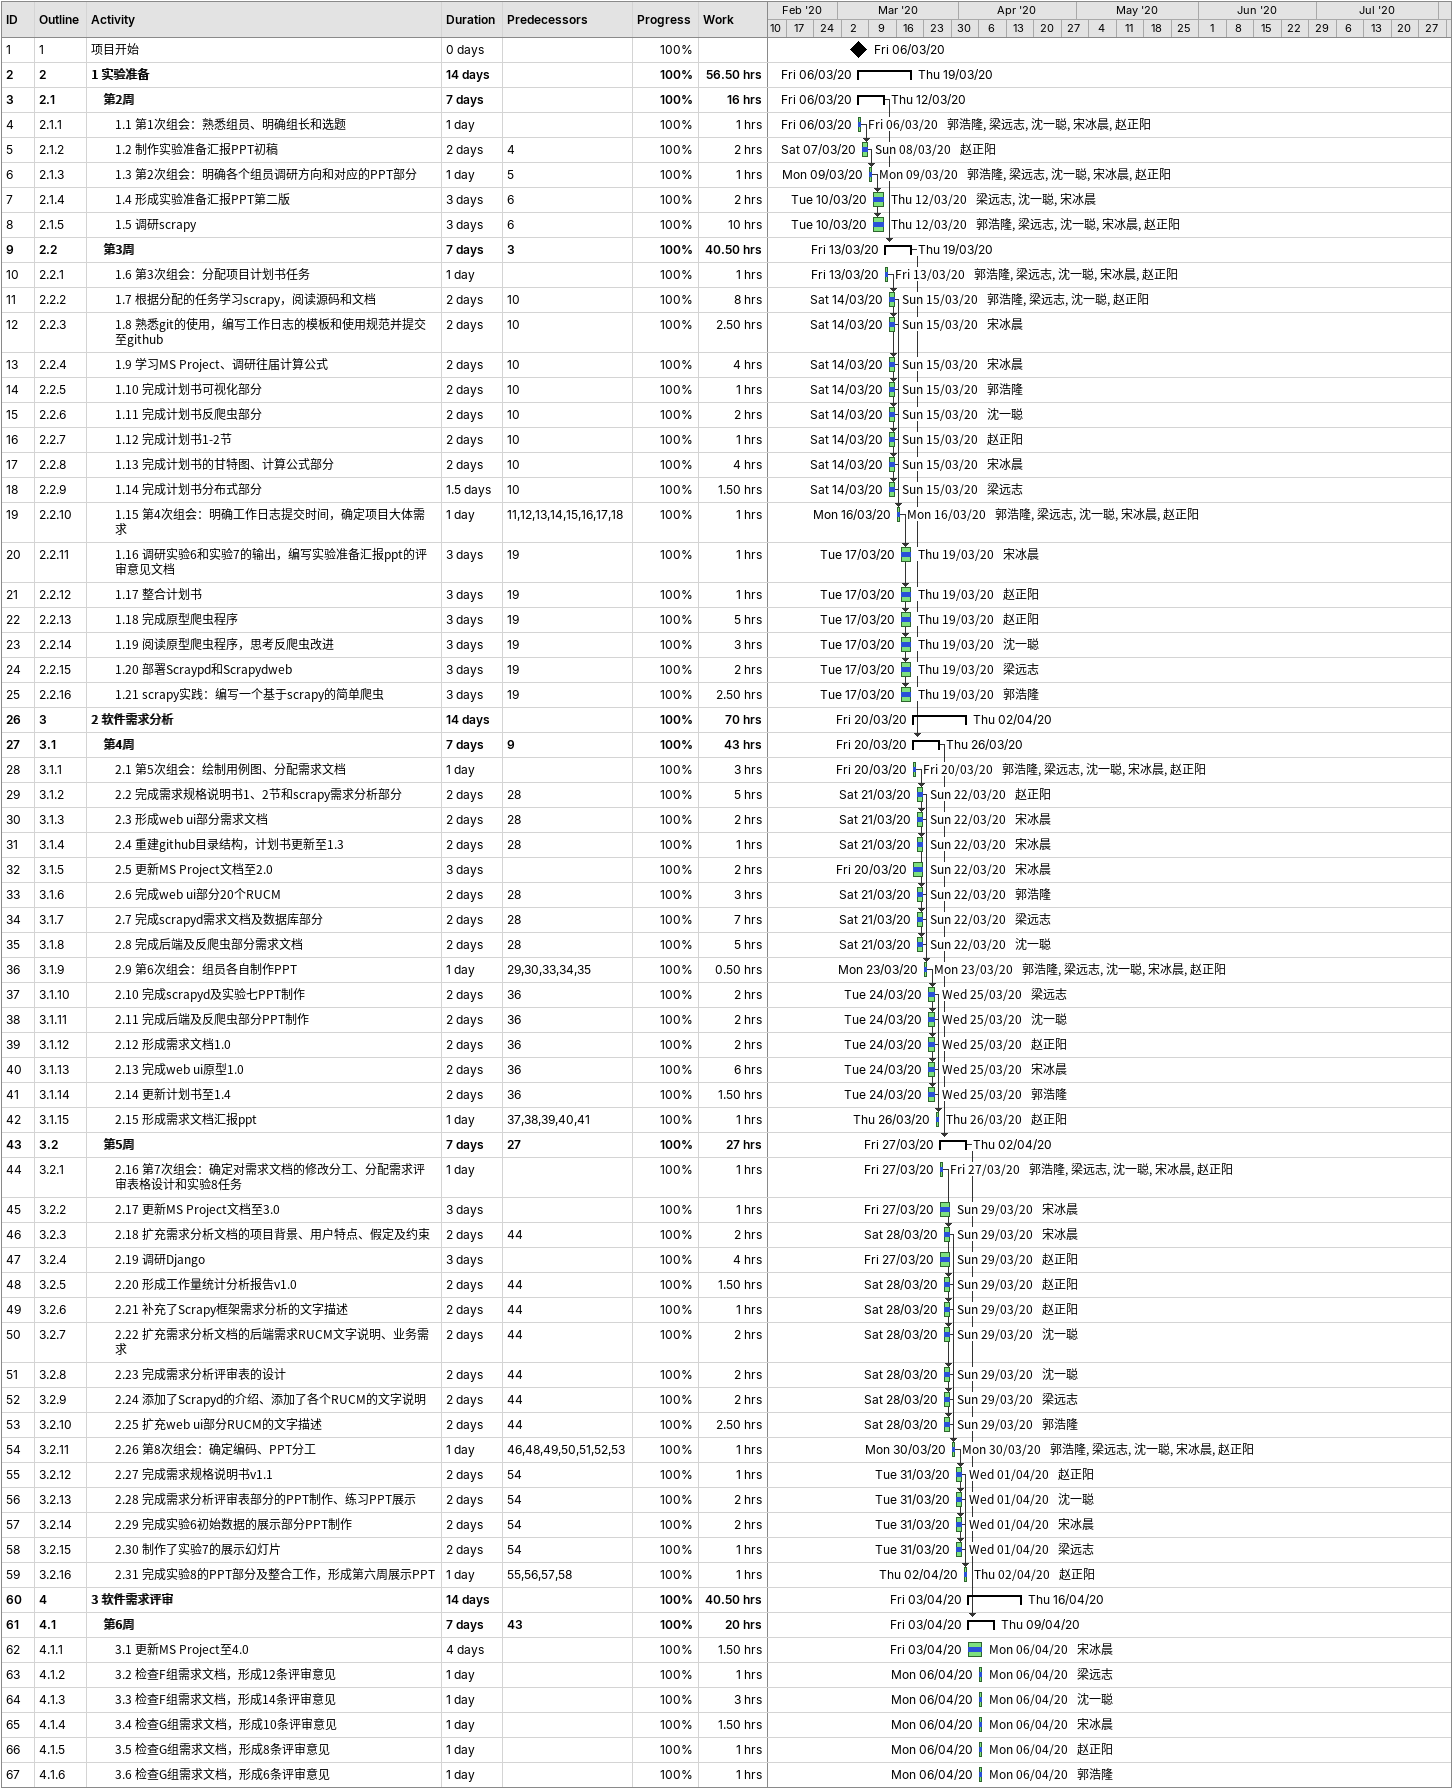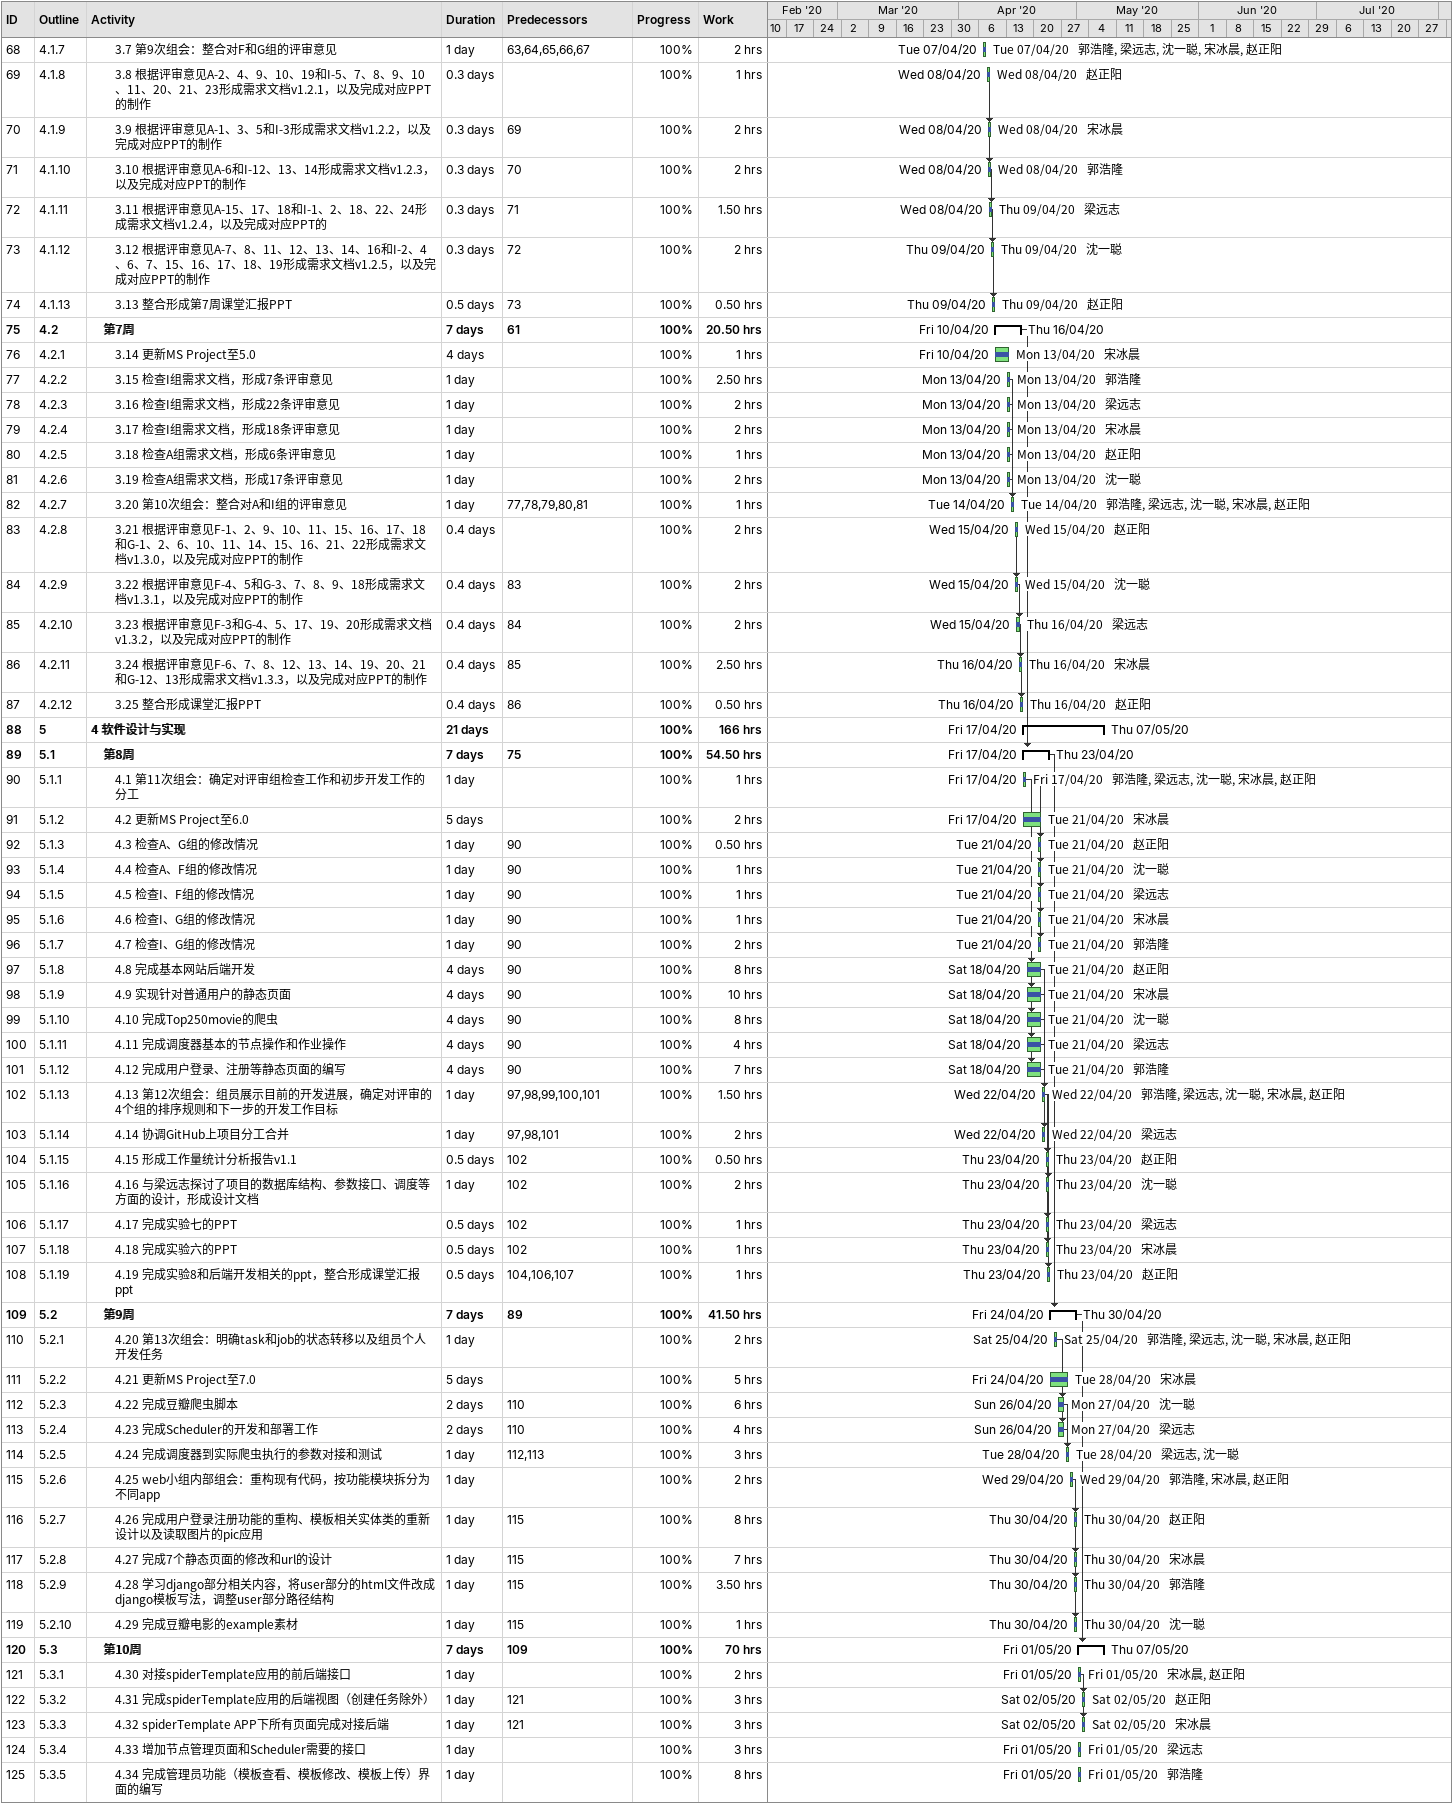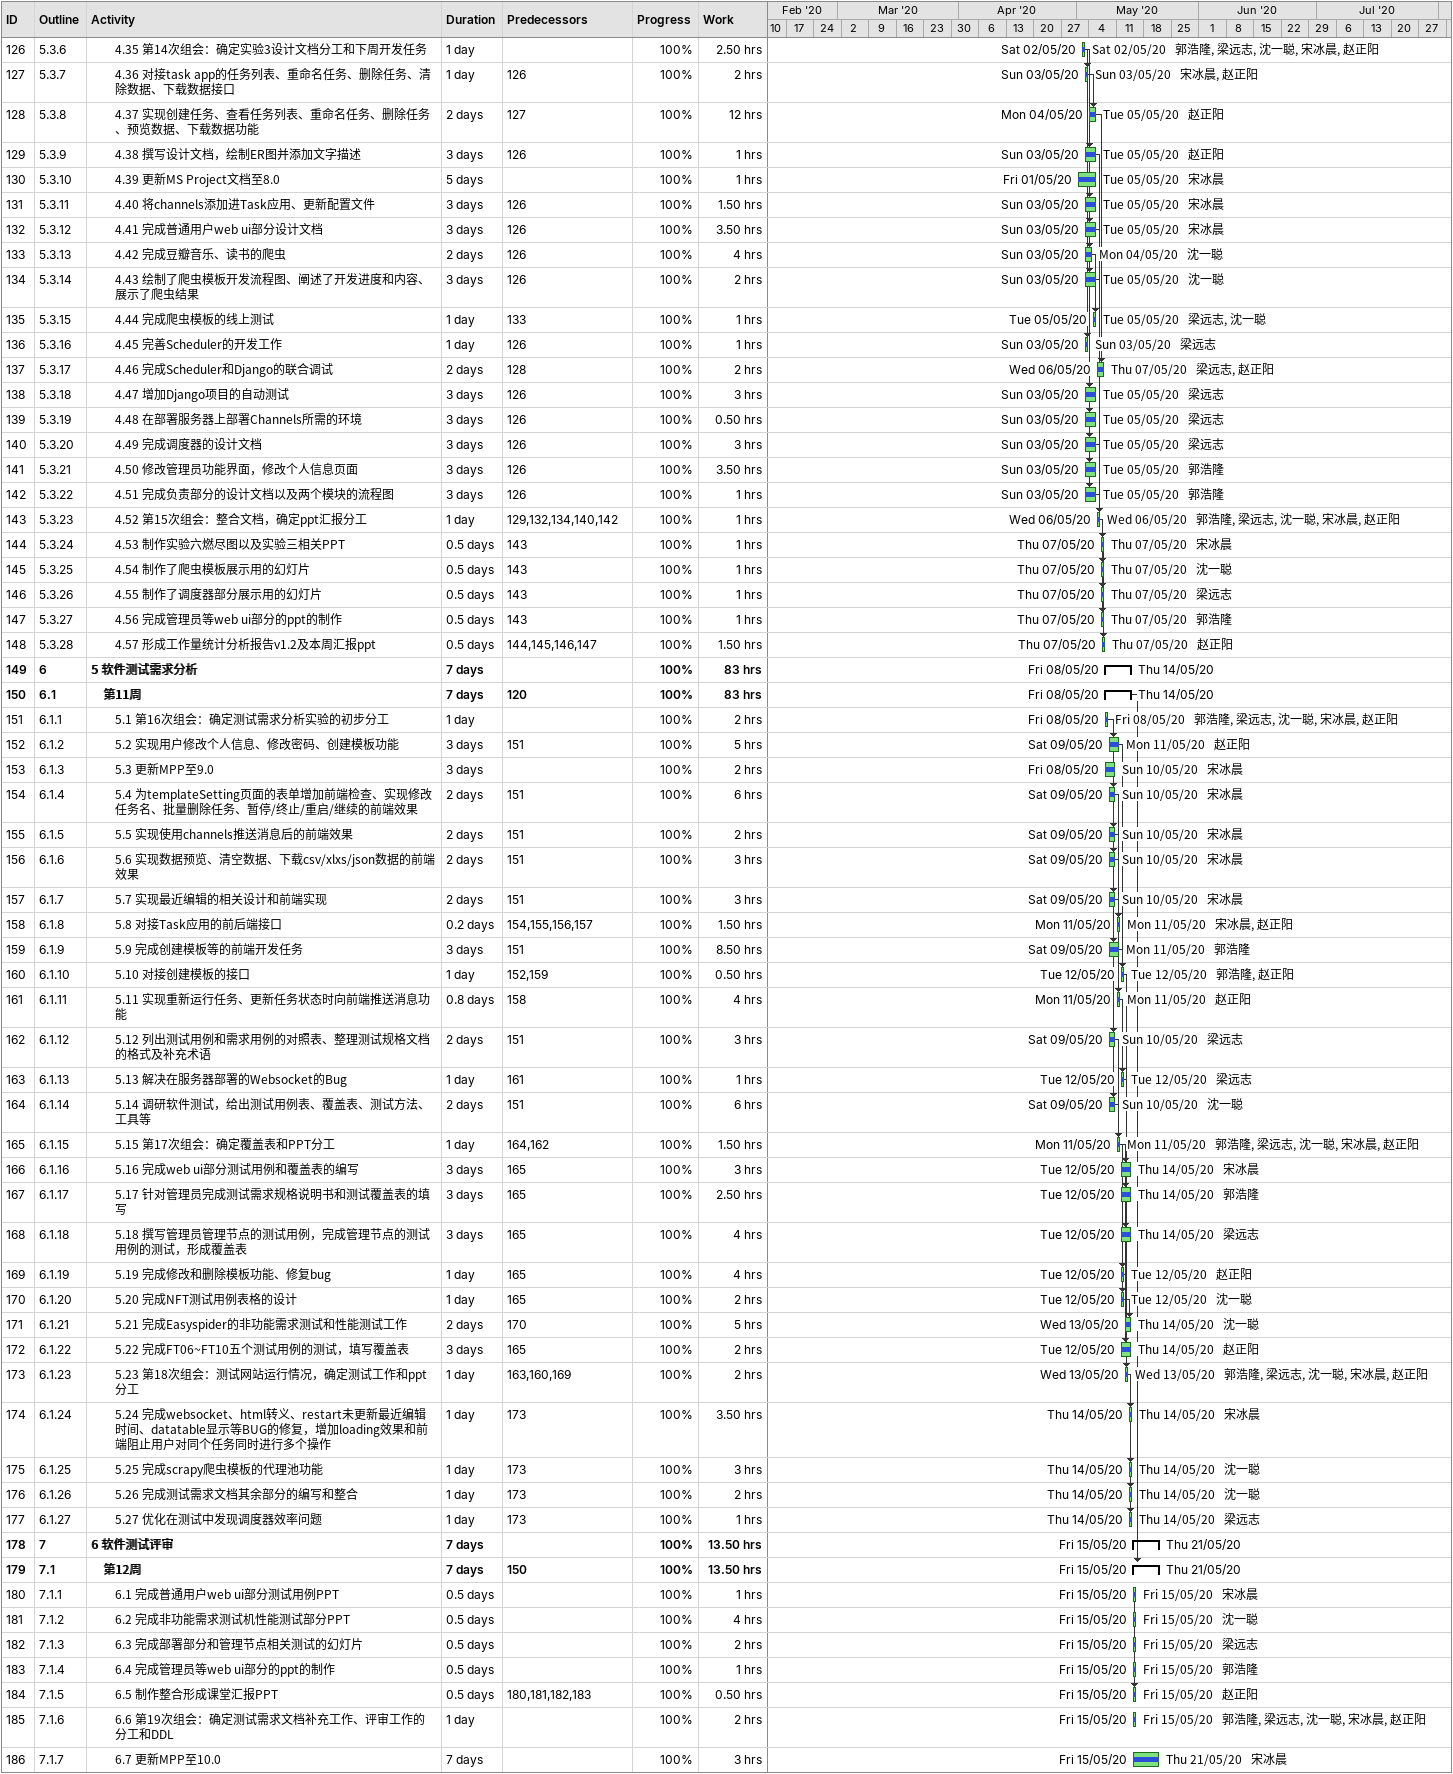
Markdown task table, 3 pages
| ID | WBS | Task | Duration | Start | Finish | Predecessors | Resources | % complete | Work (h) |
|---|---|---|---|---|---|---|---|---|---|
| 1 | 1 | 项目开始 | 0d | 2020-03-06 | 2020-03-06 |  |  | 100 |  |
| 2 | 2 | **1 实验准备** | 14d | 2020-03-06 | 2020-03-19 |  |  | 100 | 56.50 |
| 3 | 2.1 | **第2周** | 7d | 2020-03-06 | 2020-03-12 |  |  | 100 | 16 |
| 4 | 2.1.1 | 1.1 第1次组会：熟悉组员、明确组长和选题 | 1d | 2020-03-06 | 2020-03-06 |  | 郭浩隆, 梁远志, 沈一聪, 宋冰晨, 赵正阳 | 100 | 1 |
| 5 | 2.1.2 | 1.2 制作实验准备汇报PPT初稿 | 2d | 2020-03-07 | 2020-03-08 | 4 | 赵正阳 | 100 | 2 |
| 6 | 2.1.3 | 1.3 第2次组会：明确各个组员调研方向和对应的PPT部分 | 1d | 2020-03-09 | 2020-03-09 | 5 | 郭浩隆, 梁远志, 沈一聪, 宋冰晨, 赵正阳 | 100 | 1 |
| 7 | 2.1.4 | 1.4 形成实验准备汇报PPT第二版 | 3d | 2020-03-10 | 2020-03-12 | 6 | 梁远志, 沈一聪, 宋冰晨 | 100 | 2 |
| 8 | 2.1.5 | 1.5 调研scrapy | 3d | 2020-03-10 | 2020-03-12 | 6 | 郭浩隆, 梁远志, 沈一聪, 宋冰晨, 赵正阳 | 100 | 10 |
| 9 | 2.2 | **第3周** | 7d | 2020-03-13 | 2020-03-19 | 3 |  | 100 | 40.50 |
| 10 | 2.2.1 | 1.6 第3次组会：分配项目计划书任务 | 1d | 2020-03-13 | 2020-03-13 |  | 郭浩隆, 梁远志, 沈一聪, 宋冰晨, 赵正阳 | 100 | 1 |
| 11 | 2.2.2 | 1.7 根据分配的任务学习scrapy，阅读源码和文档 | 2d | 2020-03-14 | 2020-03-15 | 10 | 郭浩隆, 梁远志, 沈一聪, 赵正阳 | 100 | 8 |
| 12 | 2.2.3 | 1.8 熟悉git的使用，编写工作日志的模板和使用规范并提交至github | 2d | 2020-03-14 | 2020-03-15 | 10 | 宋冰晨 | 100 | 2.50 |
| 13 | 2.2.4 | 1.9 学习MS Project、调研往届计算公式 | 2d | 2020-03-14 | 2020-03-15 | 10 | 宋冰晨 | 100 | 4 |
| 14 | 2.2.5 | 1.10 完成计划书可视化部分 | 2d | 2020-03-14 | 2020-03-15 | 10 | 郭浩隆 | 100 | 1 |
| 15 | 2.2.6 | 1.11 完成计划书反爬虫部分 | 2d | 2020-03-14 | 2020-03-15 | 10 | 沈一聪 | 100 | 2 |
| 16 | 2.2.7 | 1.12 完成计划书1-2节 | 2d | 2020-03-14 | 2020-03-15 | 10 | 赵正阳 | 100 | 1 |
| 17 | 2.2.8 | 1.13 完成计划书的甘特图、计算公式部分 | 2d | 2020-03-14 | 2020-03-15 | 10 | 宋冰晨 | 100 | 4 |
| 18 | 2.2.9 | 1.14 完成计划书分布式部分 | 1.5d | 2020-03-14 | 2020-03-15 | 10 | 梁远志 | 100 | 1.50 |
| 19 | 2.2.10 | 1.15 第4次组会：明确工作日志提交时间，确定项目大体需求 | 1d | 2020-03-16 | 2020-03-16 | 11, 12, 13, 14, 15, 16, 17, 18 | 郭浩隆, 梁远志, 沈一聪, 宋冰晨, 赵正阳 | 100 | 1 |
| 20 | 2.2.11 | 1.16 调研实验6和实验7的输出，编写实验准备汇报ppt的评审意见文档 | 3d | 2020-03-17 | 2020-03-19 | 19 | 宋冰晨 | 100 | 1 |
| 21 | 2.2.12 | 1.17 整合计划书 | 3d | 2020-03-17 | 2020-03-19 | 19 | 赵正阳 | 100 | 1 |
| 22 | 2.2.13 | 1.18 完成原型爬虫程序 | 3d | 2020-03-17 | 2020-03-19 | 19 | 赵正阳 | 100 | 5 |
| 23 | 2.2.14 | 1.19 阅读原型爬虫程序，思考反爬虫改进 | 3d | 2020-03-17 | 2020-03-19 | 19 | 沈一聪 | 100 | 3 |
| 24 | 2.2.15 | 1.20 部署Scraypd和Scrapydweb | 3d | 2020-03-17 | 2020-03-19 | 19 | 梁远志 | 100 | 2 |
| 25 | 2.2.16 | 1.21 scrapy实践：编写一个基于scrapy的简单爬虫 | 3d | 2020-03-17 | 2020-03-19 | 19 | 郭浩隆 | 100 | 2.50 |
| 26 | 3 | **2 软件需求分析** | 14d | 2020-03-20 | 2020-04-02 |  |  | 100 | 70 |
| 27 | 3.1 | **第4周** | 7d | 2020-03-20 | 2020-03-26 | 9 |  | 100 | 43 |
| 28 | 3.1.1 | 2.1 第5次组会：绘制用例图、分配需求文档 | 1d | 2020-03-20 | 2020-03-20 |  | 郭浩隆, 梁远志, 沈一聪, 宋冰晨, 赵正阳 | 100 | 3 |
| 29 | 3.1.2 | 2.2 完成需求规格说明书1、2节和scrapy需求分析部分 | 2d | 2020-03-21 | 2020-03-22 | 28 | 赵正阳 | 100 | 5 |
| 30 | 3.1.3 | 2.3 形成web ui部分需求文档 | 2d | 2020-03-21 | 2020-03-22 | 28 | 宋冰晨 | 100 | 2 |
| 31 | 3.1.4 | 2.4 重建github目录结构，计划书更新至1.3 | 2d | 2020-03-21 | 2020-03-22 | 28 | 宋冰晨 | 100 | 1 |
| 32 | 3.1.5 | 2.5 更新MS Project文档至2.0 | 3d | 2020-03-20 | 2020-03-22 |  | 宋冰晨 | 100 | 2 |
| 33 | 3.1.6 | 2.6 完成web ui部分20个RUCM | 2d | 2020-03-21 | 2020-03-22 | 28 | 郭浩隆 | 100 | 3 |
| 34 | 3.1.7 | 2.7 完成scrapyd需求文档及数据库部分 | 2d | 2020-03-21 | 2020-03-22 | 28 | 梁远志 | 100 | 7 |
| 35 | 3.1.8 | 2.8 完成后端及反爬虫部分需求文档 | 2d | 2020-03-21 | 2020-03-22 | 28 | 沈一聪 | 100 | 5 |
| 36 | 3.1.9 | 2.9 第6次组会：组员各自制作PPT | 1d | 2020-03-23 | 2020-03-23 | 29, 30, 33, 34, 35 | 郭浩隆, 梁远志, 沈一聪, 宋冰晨, 赵正阳 | 100 | 0.50 |
| 37 | 3.1.10 | 2.10 完成scrapyd及实验七PPT制作 | 2d | 2020-03-24 | 2020-03-25 | 36 | 梁远志 | 100 | 2 |
| 38 | 3.1.11 | 2.11 完成后端及反爬虫部分PPT制作 | 2d | 2020-03-24 | 2020-03-25 | 36 | 沈一聪 | 100 | 2 |
| 39 | 3.1.12 | 2.12 形成需求文档1.0 | 2d | 2020-03-24 | 2020-03-25 | 36 | 赵正阳 | 100 | 2 |
| 40 | 3.1.13 | 2.13 完成web ui原型1.0 | 2d | 2020-03-24 | 2020-03-25 | 36 | 宋冰晨 | 100 | 6 |
| 41 | 3.1.14 | 2.14 更新计划书至1.4 | 2d | 2020-03-24 | 2020-03-25 | 36 | 郭浩隆 | 100 | 1.50 |
| 42 | 3.1.15 | 2.15 形成需求文档汇报ppt | 1d | 2020-03-26 | 2020-03-26 | 37, 38, 39, 40, 41 | 赵正阳 | 100 | 1 |
| 43 | 3.2 | **第5周** | 7d | 2020-03-27 | 2020-04-02 | 27 |  | 100 | 27 |
| 44 | 3.2.1 | 2.16 第7次组会：确定对需求文档的修改分工、分配需求评审表格设计和实验8任务 | 1d | 2020-03-27 | 2020-03-27 |  | 郭浩隆, 梁远志, 沈一聪, 宋冰晨, 赵正阳 | 100 | 1 |
| 45 | 3.2.2 | 2.17 更新MS Project文档至3.0 | 3d | 2020-03-27 | 2020-03-29 |  | 宋冰晨 | 100 | 1 |
| 46 | 3.2.3 | 2.18 扩充需求分析文档的项目背景、用户特点、假定及约束 | 2d | 2020-03-28 | 2020-03-29 | 44 | 宋冰晨 | 100 | 2 |
| 47 | 3.2.4 | 2.19 调研Django | 3d | 2020-03-27 | 2020-03-29 |  | 赵正阳 | 100 | 4 |
| 48 | 3.2.5 | 2.20 形成工作量统计分析报告v1.0 | 2d | 2020-03-28 | 2020-03-29 | 44 | 赵正阳 | 100 | 1.50 |
| 49 | 3.2.6 | 2.21 补充了Scrapy框架需求分析的文字描述 | 2d | 2020-03-28 | 2020-03-29 | 44 | 赵正阳 | 100 | 1 |
| 50 | 3.2.7 | 2.22 扩充需求分析文档的后端需求RUCM文字说明、业务需求 | 2d | 2020-03-28 | 2020-03-29 | 44 | 沈一聪 | 100 | 2 |
| 51 | 3.2.8 | 2.23 完成需求分析评审表的设计 | 2d | 2020-03-28 | 2020-03-29 | 44 | 沈一聪 | 100 | 2 |
| 52 | 3.2.9 | 2.24 添加了Scrapyd的介绍、添加了各个RUCM的文字说明 | 2d | 2020-03-28 | 2020-03-29 | 44 | 梁远志 | 100 | 2 |
| 53 | 3.2.10 | 2.25 扩充web ui部分RUCM的文字描述 | 2d | 2020-03-28 | 2020-03-29 | 44 | 郭浩隆 | 100 | 2.50 |
| 54 | 3.2.11 | 2.26 第8次组会：确定编码、PPT分工 | 1d | 2020-03-30 | 2020-03-30 | 46, 48, 49, 50, 51, 52, 53 | 郭浩隆, 梁远志, 沈一聪, 宋冰晨, 赵正阳 | 100 | 1 |
| 55 | 3.2.12 | 2.27 完成需求规格说明书v1.1 | 2d | 2020-03-31 | 2020-04-01 | 54 | 赵正阳 | 100 | 1 |
| 56 | 3.2.13 | 2.28 完成需求分析评审表部分的PPT制作、练习PPT展示 | 2d | 2020-03-31 | 2020-04-01 | 54 | 沈一聪 | 100 | 2 |
| 57 | 3.2.14 | 2.29 完成实验6初始数据的展示部分PPT制作 | 2d | 2020-03-31 | 2020-04-01 | 54 | 宋冰晨 | 100 | 2 |
| 58 | 3.2.15 | 2.30 制作了实验7的展示幻灯片 | 2d | 2020-03-31 | 2020-04-01 | 54 | 梁远志 | 100 | 1 |
| 59 | 3.2.16 | 2.31 完成实验8的PPT部分及整合工作，形成第六周展示PPT | 1d | 2020-04-02 | 2020-04-02 | 55, 56, 57, 58 | 赵正阳 | 100 | 1 |
| 60 | 4 | **3 软件需求评审** | 14d | 2020-04-03 | 2020-04-16 |  |  | 100 | 40.50 |
| 61 | 4.1 | **第6周** | 7d | 2020-04-03 | 2020-04-09 | 43 |  | 100 | 20 |
| 62 | 4.1.1 | 3.1 更新MS Project至4.0 | 4d | 2020-04-03 | 2020-04-06 |  | 宋冰晨 | 100 | 1.50 |
| 63 | 4.1.2 | 3.2 检查F组需求文档，形成12条评审意见 | 1d | 2020-04-06 | 2020-04-06 |  | 梁远志 | 100 | 1 |
| 64 | 4.1.3 | 3.3 检查F组需求文档，形成14条评审意见 | 1d | 2020-04-06 | 2020-04-06 |  | 沈一聪 | 100 | 3 |
| 65 | 4.1.4 | 3.4 检查G组需求文档，形成10条评审意见 | 1d | 2020-04-06 | 2020-04-06 |  | 宋冰晨 | 100 | 1.50 |
| 66 | 4.1.5 | 3.5 检查G组需求文档，形成8条评审意见 | 1d | 2020-04-06 | 2020-04-06 |  | 赵正阳 | 100 | 1 |
| 67 | 4.1.6 | 3.6 检查G组需求文档，形成6条评审意见 | 1d | 2020-04-06 | 2020-04-06 |  | 郭浩隆 | 100 | 1 |
| 68 | 4.1.7 | 3.7 第9次组会：整合对F和G组的评审意见 | 1d | 2020-04-07 | 2020-04-07 | 63, 64, 65, 66, 67 | 郭浩隆, 梁远志, 沈一聪, 宋冰晨, 赵正阳 | 100 | 2 |
| 69 | 4.1.8 | 3.8 根据评审意见A-2、4、9、10、19和I-5、7、8、9、10、11、20、21、23形成需求文档v1.2.1，以及完成对应PPT的制作 | 0.3d | 2020-04-08 | 2020-04-08 |  | 赵正阳 | 100 | 1 |
| 70 | 4.1.9 | 3.9 根据评审意见A-1、3、5和I-3形成需求文档v1.2.2，以及完成对应PPT的制作 | 0.3d | 2020-04-08 | 2020-04-08 | 69 | 宋冰晨 | 100 | 2 |
| 71 | 4.1.10 | 3.10 根据评审意见A-6和I-12、13、14形成需求文档v1.2.3，以及完成对应PPT的制作 | 0.3d | 2020-04-08 | 2020-04-08 | 70 | 郭浩隆 | 100 | 2 |
| 72 | 4.1.11 | 3.11 根据评审意见A-15、17、18和I-1、2、18、22、24形成需求文档v1.2.4，以及完成对应PPT的 | 0.3d | 2020-04-08 | 2020-04-09 | 71 | 梁远志 | 100 | 1.50 |
| 73 | 4.1.12 | 3.12 根据评审意见A-7、8、11、12、13、14、16和I-2、4、6、7、15、16、17、18、19形成需求文档v1.2.5，以及完成对应PPT的制作 | 0.3d | 2020-04-09 | 2020-04-09 | 72 | 沈一聪 | 100 | 2 |
| 74 | 4.1.13 | 3.13 整合形成第7周课堂汇报PPT | 0.5d | 2020-04-09 | 2020-04-09 | 73 | 赵正阳 | 100 | 0.50 |
| 75 | 4.2 | **第7周** | 7d | 2020-04-10 | 2020-04-16 | 61 |  | 100 | 20.50 |
| 76 | 4.2.1 | 3.14 更新MS Project至5.0 | 4d | 2020-04-10 | 2020-04-13 |  | 宋冰晨 | 100 | 1 |
| 77 | 4.2.2 | 3.15 检查I组需求文档，形成7条评审意见 | 1d | 2020-04-13 | 2020-04-13 |  | 郭浩隆 | 100 | 2.50 |
| 78 | 4.2.3 | 3.16 检查I组需求文档，形成22条评审意见 | 1d | 2020-04-13 | 2020-04-13 |  | 梁远志 | 100 | 2 |
| 79 | 4.2.4 | 3.17 检查I组需求文档，形成18条评审意见 | 1d | 2020-04-13 | 2020-04-13 |  | 宋冰晨 | 100 | 2 |
| 80 | 4.2.5 | 3.18 检查A组需求文档，形成6条评审意见 | 1d | 2020-04-13 | 2020-04-13 |  | 赵正阳 | 100 | 1 |
| 81 | 4.2.6 | 3.19 检查A组需求文档，形成17条评审意见 | 1d | 2020-04-13 | 2020-04-13 |  | 沈一聪 | 100 | 2 |
| 82 | 4.2.7 | 3.20 第10次组会：整合对A和I组的评审意见 | 1d | 2020-04-14 | 2020-04-14 | 77, 78, 79, 80, 81 | 郭浩隆, 梁远志, 沈一聪, 宋冰晨, 赵正阳 | 100 | 1 |
| 83 | 4.2.8 | 3.21 根据评审意见F-1、2、9、10、11、15、16、17、18和G-1、2、6、10、11、14、15、16、21、22形成需求文档v1.3.0，以及完成对应PPT的制作 | 0.4d | 2020-04-15 | 2020-04-15 |  | 赵正阳 | 100 | 2 |
| 84 | 4.2.9 | 3.22 根据评审意见F-4、5和G-3、7、8、9、18形成需求文档v1.3.1，以及完成对应PPT的制作 | 0.4d | 2020-04-15 | 2020-04-15 | 83 | 沈一聪 | 100 | 2 |
| 85 | 4.2.10 | 3.23 根据评审意见F-3和G-4、5、17、19、20形成需求文档v1.3.2，以及完成对应PPT的制作 | 0.4d | 2020-04-15 | 2020-04-16 | 84 | 梁远志 | 100 | 2 |
| 86 | 4.2.11 | 3.24 根据评审意见F-6、7、8、12、13、14、19、20、21和G-12、13形成需求文档v1.3.3，以及完成对应PPT的制作 | 0.4d | 2020-04-16 | 2020-04-16 | 85 | 宋冰晨 | 100 | 2.50 |
| 87 | 4.2.12 | 3.25 整合形成课堂汇报PPT | 0.4d | 2020-04-16 | 2020-04-16 | 86 | 赵正阳 | 100 | 0.50 |
| 88 | 5 | **4 软件设计与实现** | 21d | 2020-04-17 | 2020-05-07 |  |  | 100 | 166 |
| 89 | 5.1 | **第8周** | 7d | 2020-04-17 | 2020-04-23 | 75 |  | 100 | 54.50 |
| 90 | 5.1.1 | 4.1 第11次组会：确定对评审组检查工作和初步开发工作的分工 | 1d | 2020-04-17 | 2020-04-17 |  | 郭浩隆, 梁远志, 沈一聪, 宋冰晨, 赵正阳 | 100 | 1 |
| 91 | 5.1.2 | 4.2 更新MS Project至6.0 | 5d | 2020-04-17 | 2020-04-21 |  | 宋冰晨 | 100 | 2 |
| 92 | 5.1.3 | 4.3 检查A、G组的修改情况 | 1d | 2020-04-21 | 2020-04-21 | 90 | 赵正阳 | 100 | 0.50 |
| 93 | 5.1.4 | 4.4 检查A、F组的修改情况 | 1d | 2020-04-21 | 2020-04-21 | 90 | 沈一聪 | 100 | 1 |
| 94 | 5.1.5 | 4.5 检查I、F组的修改情况 | 1d | 2020-04-21 | 2020-04-21 | 90 | 梁远志 | 100 | 1 |
| 95 | 5.1.6 | 4.6 检查I、G组的修改情况 | 1d | 2020-04-21 | 2020-04-21 | 90 | 宋冰晨 | 100 | 1 |
| 96 | 5.1.7 | 4.7 检查I、G组的修改情况 | 1d | 2020-04-21 | 2020-04-21 | 90 | 郭浩隆 | 100 | 2 |
| 97 | 5.1.8 | 4.8 完成基本网站后端开发 | 4d | 2020-04-18 | 2020-04-21 | 90 | 赵正阳 | 100 | 8 |
| 98 | 5.1.9 | 4.9 实现针对普通用户的静态页面 | 4d | 2020-04-18 | 2020-04-21 | 90 | 宋冰晨 | 100 | 10 |
| 99 | 5.1.10 | 4.10 完成Top250movie的爬虫 | 4d | 2020-04-18 | 2020-04-21 | 90 | 沈一聪 | 100 | 8 |
| 100 | 5.1.11 | 4.11 完成调度器基本的节点操作和作业操作 | 4d | 2020-04-18 | 2020-04-21 | 90 | 梁远志 | 100 | 4 |
| 101 | 5.1.12 | 4.12 完成用户登录、注册等静态页面的编写 | 4d | 2020-04-18 | 2020-04-21 | 90 | 郭浩隆 | 100 | 7 |
| 102 | 5.1.13 | 4.13 第12次组会：组员展示目前的开发进展，确定对评审的4个组的排序规则和下一步的开发工作目标 | 1d | 2020-04-22 | 2020-04-22 | 97, 98, 99, 100, 101 | 郭浩隆, 梁远志, 沈一聪, 宋冰晨, 赵正阳 | 100 | 1.50 |
| 103 | 5.1.14 | 4.14 协调GitHub上项目分工合并 | 1d | 2020-04-22 | 2020-04-22 | 97, 98, 101 | 梁远志 | 100 | 2 |
| 104 | 5.1.15 | 4.15 形成工作量统计分析报告v1.1 | 0.5d | 2020-04-23 | 2020-04-23 | 102 | 赵正阳 | 100 | 0.50 |
| 105 | 5.1.16 | 4.16 与梁远志探讨了项目的数据库结构、参数接口、调度等方面的设计，形成设计文档 | 1d | 2020-04-23 | 2020-04-23 | 102 | 沈一聪 | 100 | 2 |
| 106 | 5.1.17 | 4.17 完成实验七的PPT | 0.5d | 2020-04-23 | 2020-04-23 | 102 | 梁远志 | 100 | 1 |
| 107 | 5.1.18 | 4.18 完成实验六的PPT | 0.5d | 2020-04-23 | 2020-04-23 | 102 | 宋冰晨 | 100 | 1 |
| 108 | 5.1.19 | 4.19 完成实验8和后端开发相关的ppt，整合形成课堂汇报ppt | 0.5d | 2020-04-23 | 2020-04-23 | 104, 106, 107 | 赵正阳 | 100 | 1 |
| 109 | 5.2 | **第9周** | 7d | 2020-04-24 | 2020-04-30 | 89 |  | 100 | 41.50 |
| 110 | 5.2.1 | 4.20 第13次组会：明确task和job的状态转移以及组员个人开发任务 | 1d | 2020-04-25 | 2020-04-25 |  | 郭浩隆, 梁远志, 沈一聪, 宋冰晨, 赵正阳 | 100 | 2 |
| 111 | 5.2.2 | 4.21 更新MS Project至7.0 | 5d | 2020-04-24 | 2020-04-28 |  | 宋冰晨 | 100 | 5 |
| 112 | 5.2.3 | 4.22 完成豆瓣爬虫脚本 | 2d | 2020-04-26 | 2020-04-27 | 110 | 沈一聪 | 100 | 6 |
| 113 | 5.2.4 | 4.23 完成Scheduler的开发和部署工作 | 2d | 2020-04-26 | 2020-04-27 | 110 | 梁远志 | 100 | 4 |
| 114 | 5.2.5 | 4.24 完成调度器到实际爬虫执行的参数对接和测试 | 1d | 2020-04-28 | 2020-04-28 | 112, 113 | 梁远志, 沈一聪 | 100 | 3 |
| 115 | 5.2.6 | 4.25 web小组内部组会：重构现有代码，按功能模块拆分为不同app | 1d | 2020-04-29 | 2020-04-29 |  | 郭浩隆, 宋冰晨, 赵正阳 | 100 | 2 |
| 116 | 5.2.7 | 4.26 完成用户登录注册功能的重构、模板相关实体类的重新设计以及读取图片的pic应用 | 1d | 2020-04-30 | 2020-04-30 | 115 | 赵正阳 | 100 | 8 |
| 117 | 5.2.8 | 4.27 完成7个静态页面的修改和url的设计 | 1d | 2020-04-30 | 2020-04-30 | 115 | 宋冰晨 | 100 | 7 |
| 118 | 5.2.9 | 4.28 学习django部分相关内容，将user部分的html文件改成django模板写法，调整user部分路径结构 | 1d | 2020-04-30 | 2020-04-30 | 115 | 郭浩隆 | 100 | 3.50 |
| 119 | 5.2.10 | 4.29 完成豆瓣电影的example素材 | 1d | 2020-04-30 | 2020-04-30 | 115 | 沈一聪 | 100 | 1 |
| 120 | 5.3 | **第10周** | 7d | 2020-05-01 | 2020-05-07 | 109 |  | 100 | 70 |
| 121 | 5.3.1 | 4.30 对接spiderTemplate应用的前后端接口 | 1d | 2020-05-01 | 2020-05-01 |  | 宋冰晨, 赵正阳 | 100 | 2 |
| 122 | 5.3.2 | 4.31 完成spiderTemplate应用的后端视图（创建任务除外） | 1d | 2020-05-02 | 2020-05-02 | 121 | 赵正阳 | 100 | 3 |
| 123 | 5.3.3 | 4.32 spiderTemplate APP下所有页面完成对接后端 | 1d | 2020-05-02 | 2020-05-02 | 121 | 宋冰晨 | 100 | 3 |
| 124 | 5.3.4 | 4.33 增加节点管理页面和Scheduler需要的接口 | 1d | 2020-05-01 | 2020-05-01 |  | 梁远志 | 100 | 3 |
| 125 | 5.3.5 | 4.34 完成管理员功能（模板查看、模板修改、模板上传）界面的编写 | 1d | 2020-05-01 | 2020-05-01 |  | 郭浩隆 | 100 | 8 |
| 126 | 5.3.6 | 4.35 第14次组会：确定实验3设计文档分工和下周开发任务 | 1d | 2020-05-02 | 2020-05-02 |  | 郭浩隆, 梁远志, 沈一聪, 宋冰晨, 赵正阳 | 100 | 2.50 |
| 127 | 5.3.7 | 4.36 对接task app的任务列表、重命名任务、删除任务、清除数据、下载数据接口 | 1d | 2020-05-03 | 2020-05-03 | 126 | 宋冰晨, 赵正阳 | 100 | 2 |
| 128 | 5.3.8 | 4.37 实现创建任务、查看任务列表、重命名任务、删除任务、预览数据、下载数据功能 | 2d | 2020-05-04 | 2020-05-05 | 127 | 赵正阳 | 100 | 12 |
| 129 | 5.3.9 | 4.38 撰写设计文档，绘制ER图并添加文字描述 | 3d | 2020-05-03 | 2020-05-05 | 126 | 赵正阳 | 100 | 1 |
| 130 | 5.3.10 | 4.39 更新MS Project文档至8.0 | 5d | 2020-05-01 | 2020-05-05 |  | 宋冰晨 | 100 | 1 |
| 131 | 5.3.11 | 4.40 将channels添加进Task应用、更新配置文件 | 3d | 2020-05-03 | 2020-05-05 | 126 | 宋冰晨 | 100 | 1.50 |
| 132 | 5.3.12 | 4.41 完成普通用户web ui部分设计文档 | 3d | 2020-05-03 | 2020-05-05 | 126 | 宋冰晨 | 100 | 3.50 |
| 133 | 5.3.13 | 4.42 完成豆瓣音乐、读书的爬虫 | 2d | 2020-05-03 | 2020-05-04 | 126 | 沈一聪 | 100 | 4 |
| 134 | 5.3.14 | 4.43 绘制了爬虫模板开发流程图、阐述了开发进度和内容、展示了爬虫结果 | 3d | 2020-05-03 | 2020-05-05 | 126 | 沈一聪 | 100 | 2 |
| 135 | 5.3.15 | 4.44 完成爬虫模板的线上测试 | 1d | 2020-05-05 | 2020-05-05 | 133 | 梁远志, 沈一聪 | 100 | 1 |
| 136 | 5.3.16 | 4.45 完善Scheduler的开发工作 | 1d | 2020-05-03 | 2020-05-03 | 126 | 梁远志 | 100 | 1 |
| 137 | 5.3.17 | 4.46 完成Scheduler和Django的联合调试 | 2d | 2020-05-06 | 2020-05-07 | 128 | 梁远志, 赵正阳 | 100 | 2 |
| 138 | 5.3.18 | 4.47 增加Django项目的自动测试 | 3d | 2020-05-03 | 2020-05-05 | 126 | 梁远志 | 100 | 3 |
| 139 | 5.3.19 | 4.48 在部署服务器上部署Channels所需的环境 | 3d | 2020-05-03 | 2020-05-05 | 126 | 梁远志 | 100 | 0.50 |
| 140 | 5.3.20 | 4.49 完成调度器的设计文档 | 3d | 2020-05-03 | 2020-05-05 | 126 | 梁远志 | 100 | 3 |
| 141 | 5.3.21 | 4.50 修改管理员功能界面，修改个人信息页面 | 3d | 2020-05-03 | 2020-05-05 | 126 | 郭浩隆 | 100 | 3.50 |
| 142 | 5.3.22 | 4.51 完成负责部分的设计文档以及两个模块的流程图 | 3d | 2020-05-03 | 2020-05-05 | 126 | 郭浩隆 | 100 | 1 |
| 143 | 5.3.23 | 4.52 第15次组会：整合文档，确定ppt汇报分工 | 1d | 2020-05-06 | 2020-05-06 | 129, 132, 134, 140, 142 | 郭浩隆, 梁远志, 沈一聪, 宋冰晨, 赵正阳 | 100 | 1 |
| 144 | 5.3.24 | 4.53 制作实验六燃尽图以及实验三相关PPT | 0.5d | 2020-05-07 | 2020-05-07 | 143 | 宋冰晨 | 100 | 1 |
| 145 | 5.3.25 | 4.54 制作了爬虫模板展示用的幻灯片 | 0.5d | 2020-05-07 | 2020-05-07 | 143 | 沈一聪 | 100 | 1 |
| 146 | 5.3.26 | 4.55 制作了调度器部分展示用的幻灯片 | 0.5d | 2020-05-07 | 2020-05-07 | 143 | 梁远志 | 100 | 1 |
| 147 | 5.3.27 | 4.56 完成管理员等web ui部分的ppt的制作 | 0.5d | 2020-05-07 | 2020-05-07 | 143 | 郭浩隆 | 100 | 1 |
| 148 | 5.3.28 | 4.57 形成工作量统计分析报告v1.2及本周汇报ppt | 0.5d | 2020-05-07 | 2020-05-07 | 144, 145, 146, 147 | 赵正阳 | 100 | 1.50 |
| 149 | 6 | **5 软件测试需求分析** | 7d | 2020-05-08 | 2020-05-14 |  |  | 100 | 83 |
| 150 | 6.1 | **第11周** | 7d | 2020-05-08 | 2020-05-14 | 120 |  | 100 | 83 |
| 151 | 6.1.1 | 5.1 第16次组会：确定测试需求分析实验的初步分工 | 1d | 2020-05-08 | 2020-05-08 |  | 郭浩隆, 梁远志, 沈一聪, 宋冰晨, 赵正阳 | 100 | 2 |
| 152 | 6.1.2 | 5.2 实现用户修改个人信息、修改密码、创建模板功能 | 3d | 2020-05-09 | 2020-05-11 | 151 | 赵正阳 | 100 | 5 |
| 153 | 6.1.3 | 5.3 更新MPP至9.0 | 3d | 2020-05-08 | 2020-05-10 |  | 宋冰晨 | 100 | 2 |
| 154 | 6.1.4 | 5.4 为templateSetting页面的表单增加前端检查、实现修改任务名、批量删除任务、暂停/终止/重启/继续的前端效果 | 2d | 2020-05-09 | 2020-05-10 | 151 | 宋冰晨 | 100 | 6 |
| 155 | 6.1.5 | 5.5 实现使用channels推送消息后的前端效果 | 2d | 2020-05-09 | 2020-05-10 | 151 | 宋冰晨 | 100 | 2 |
| 156 | 6.1.6 | 5.6 实现数据预览、清空数据、下载csv/xlxs/json数据的前端效果 | 2d | 2020-05-09 | 2020-05-10 | 151 | 宋冰晨 | 100 | 3 |
| 157 | 6.1.7 | 5.7 实现最近编辑的相关设计和前端实现 | 2d | 2020-05-09 | 2020-05-10 | 151 | 宋冰晨 | 100 | 3 |
| 158 | 6.1.8 | 5.8 对接Task应用的前后端接口 | 0.2d | 2020-05-11 | 2020-05-11 | 154, 155, 156, 157 | 宋冰晨, 赵正阳 | 100 | 1.50 |
| 159 | 6.1.9 | 5.9 完成创建模板等的前端开发任务 | 3d | 2020-05-09 | 2020-05-11 | 151 | 郭浩隆 | 100 | 8.50 |
| 160 | 6.1.10 | 5.10 对接创建模板的接口 | 1d | 2020-05-12 | 2020-05-12 | 152, 159 | 郭浩隆, 赵正阳 | 100 | 0.50 |
| 161 | 6.1.11 | 5.11 实现重新运行任务、更新任务状态时向前端推送消息功能 | 0.8d | 2020-05-11 | 2020-05-11 | 158 | 赵正阳 | 100 | 4 |
| 162 | 6.1.12 | 5.12 列出测试用例和需求用例的对照表、整理测试规格文档的格式及补充术语 | 2d | 2020-05-09 | 2020-05-10 | 151 | 梁远志 | 100 | 3 |
| 163 | 6.1.13 | 5.13 解决在服务器部署的Websocket的Bug | 1d | 2020-05-12 | 2020-05-12 | 161 | 梁远志 | 100 | 1 |
| 164 | 6.1.14 | 5.14 调研软件测试，给出测试用例表、覆盖表、测试方法、工具等 | 2d | 2020-05-09 | 2020-05-10 | 151 | 沈一聪 | 100 | 6 |
| 165 | 6.1.15 | 5.15 第17次组会：确定覆盖表和PPT分工 | 1d | 2020-05-11 | 2020-05-11 | 164, 162 | 郭浩隆, 梁远志, 沈一聪, 宋冰晨, 赵正阳 | 100 | 1.50 |
| 166 | 6.1.16 | 5.16 完成web ui部分测试用例和覆盖表的编写 | 3d | 2020-05-12 | 2020-05-14 | 165 | 宋冰晨 | 100 | 3 |
| 167 | 6.1.17 | 5.17 针对管理员完成测试需求规格说明书和测试覆盖表的填写 | 3d | 2020-05-12 | 2020-05-14 | 165 | 郭浩隆 | 100 | 2.50 |
| 168 | 6.1.18 | 5.18 撰写管理员管理节点的测试用例，完成管理节点的测试用例的测试，形成覆盖表 | 3d | 2020-05-12 | 2020-05-14 | 165 | 梁远志 | 100 | 4 |
| 169 | 6.1.19 | 5.19 完成修改和删除模板功能、修复bug | 1d | 2020-05-12 | 2020-05-12 | 165 | 赵正阳 | 100 | 4 |
| 170 | 6.1.20 | 5.20 完成NFT测试用例表格的设计 | 1d | 2020-05-12 | 2020-05-12 | 165 | 沈一聪 | 100 | 2 |
| 171 | 6.1.21 | 5.21 完成Easyspider的非功能需求测试和性能测试工作 | 2d | 2020-05-13 | 2020-05-14 | 170 | 沈一聪 | 100 | 5 |
| 172 | 6.1.22 | 5.22 完成FT06~FT10五个测试用例的测试，填写覆盖表 | 3d | 2020-05-12 | 2020-05-14 | 165 | 赵正阳 | 100 | 2 |
| 173 | 6.1.23 | 5.23 第18次组会：测试网站运行情况，确定测试工作和ppt分工 | 1d | 2020-05-13 | 2020-05-13 | 163, 160, 169 | 郭浩隆, 梁远志, 沈一聪, 宋冰晨, 赵正阳 | 100 | 2 |
| 174 | 6.1.24 | 5.24 完成websocket、html转义、restart未更新最近编辑时间、datatable显示等BUG的修复，增加loading效果和前端阻止用户对同个任务同时进行多个操作 | 1d | 2020-05-14 | 2020-05-14 | 173 | 宋冰晨 | 100 | 3.50 |
| 175 | 6.1.25 | 5.25 完成scrapy爬虫模板的代理池功能 | 1d | 2020-05-14 | 2020-05-14 | 173 | 沈一聪 | 100 | 3 |
| 176 | 6.1.26 | 5.26 完成测试需求文档其余部分的编写和整合 | 1d | 2020-05-14 | 2020-05-14 | 173 | 沈一聪 | 100 | 2 |
| 177 | 6.1.27 | 5.27 优化在测试中发现调度器效率问题 | 1d | 2020-05-14 | 2020-05-14 | 173 | 梁远志 | 100 | 1 |
| 178 | 7 | **6 软件测试评审** | 7d | 2020-05-15 | 2020-05-21 |  |  | 100 | 13.50 |
| 179 | 7.1 | **第12周** | 7d | 2020-05-15 | 2020-05-21 | 150 |  | 100 | 13.50 |
| 180 | 7.1.1 | 6.1 完成普通用户web ui部分测试用例PPT | 0.5d | 2020-05-15 | 2020-05-15 |  | 宋冰晨 | 100 | 1 |
| 181 | 7.1.2 | 6.2 完成非功能需求测试机性能测试部分PPT | 0.5d | 2020-05-15 | 2020-05-15 |  | 沈一聪 | 100 | 4 |
| 182 | 7.1.3 | 6.3 完成部署部分和管理节点相关测试的幻灯片 | 0.5d | 2020-05-15 | 2020-05-15 |  | 梁远志 | 100 | 2 |
| 183 | 7.1.4 | 6.4 完成管理员等web ui部分的ppt的制作 | 0.5d | 2020-05-15 | 2020-05-15 |  | 郭浩隆 | 100 | 1 |
| 184 | 7.1.5 | 6.5 制作整合形成课堂汇报PPT | 0.5d | 2020-05-15 | 2020-05-15 | 180, 181, 182, 183 | 赵正阳 | 100 | 0.50 |
| 185 | 7.1.6 | 6.6 第19次组会：确定测试需求文档补充工作、评审工作的分工和DDL | 1d | 2020-05-15 | 2020-05-15 |  | 郭浩隆, 梁远志, 沈一聪, 宋冰晨, 赵正阳 | 100 | 2 |
| 186 | 7.1.7 | 6.7 更新MPP至10.0 | 7d | 2020-05-15 | 2020-05-21 |  | 宋冰晨 | 100 | 3 |
